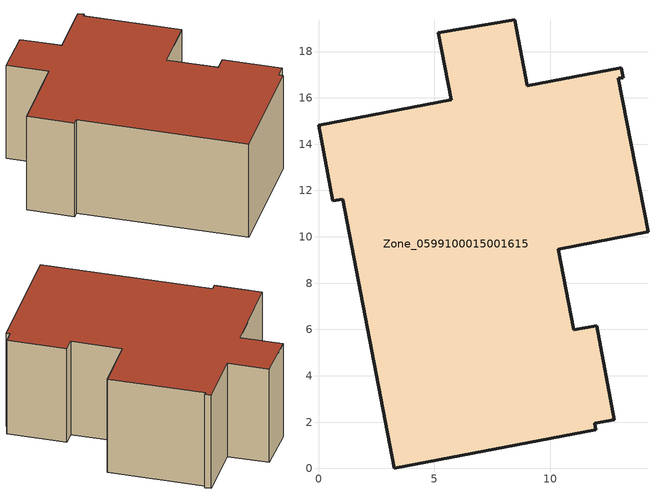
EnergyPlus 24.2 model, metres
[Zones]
Zone_0599100015001615
 floor ground (C_G): 11.03,5.98 12.01,6.16 12.78,2.11 11.92,1.95 11.97,1.66 3.26,0 1.04,11.63 0.62,11.55 0,14.81 5.74,15.91 5.18,18.81 8.47,19.38 9.01,16.53 13.07,17.3 13.15,16.87 12.95,16.85 14.23,10.22 10.36,9.47 z0.72
 wall outside (C_F): 0.62,11.55 1.04,11.63 3.26,0 11.97,1.66 11.92,1.95 12.78,2.11 12.01,6.16 11.03,5.98 10.36,9.47 14.23,10.22 12.95,16.85 13.15,16.87 13.07,17.3 9.01,16.53 8.47,19.38 5.18,18.81 5.74,15.91 0,14.81 0.62,11.55 z0.72:8.04
 roof outside (C_R): 12.95,16.85 13.15,16.87 13.07,17.3 9.01,16.53 8.47,19.38 5.18,18.81 5.74,15.91 0,14.81 0.62,11.55 1.04,11.63 3.26,0 11.97,1.66 11.92,1.95 12.78,2.11 12.01,6.16 11.03,5.98 10.36,9.47 14.23,10.22 z8.04
[BUILDING]
Pand.0599100015001615: North Axis=0; Terrain=City; Loads Convergence Tolerance Value=0.04; Temperature Convergence Tolerance Value=0.4; Solar Distribution=FullExterior; Maximum Number of Warmup Days=25; Minimum Number of Warmup Days=1
[Site:Location]
Rotterdam.The.Hague.AP_ZH_NLD Design_Conditions: Latitude=51.96; Longitude=4.45; Time Zone=1; Elevation=-4.5
[SITE:GROUNDTEMPERATURE:BUILDINGSURFACE]
18, 18, 18, 18, 18, 18, 18, 18, 18, 18, 18, 18
[MATERIAL] Thermal Absorptance=0.9; Solar Absorptance=0.7; Visible Absorptance=0.7
Name | Roughness | Thickness | Conductivity | Density | Specific Heat
G.D.1965 | MediumSmooth | 0.15 | 1 | 540 | 1210
F.D.1965 | Rough | 0.3 | 0.857143 | 1920 | 840
R.D.1965 | MediumRough | 0.2 | 0.08 | 1500 | 1000
[CONSTRUCTION]
C_G: G.D.1965
C_F: F.D.1965
C_R: R.D.1965
[ZONE]
Zone_0599100015001615: Type=1; Multiplier=1; Ceiling Height=Autocalculate; Volume=Autocalculate; Floor Area=autocalculate; Part of Total Floor Area=Yes
[ZONEINFILTRATION:DESIGNFLOWRATE]
Infil_Zone_0599100015001615: Zone or ZoneList or Space or SpaceList=Zone_0599100015001615; Schedule=AlwaysOn; Design Flow Rate Calculation Method=Flow/Area; Flow Rate per Floor Area=0.0042; Constant Term Coefficient=1; Temperature Term Coefficient=0; Velocity Term Coefficient=0; Velocity Squared Term Coefficient=0
[HVACTEMPLATE:ZONE:IDEALLOADSAIRSYSTEM]
Zone_0599100015001615: Maximum Heating Supply Air Temperature=50; Minimum Cooling Supply Air Temperature=13; Maximum Heating Supply Air Humidity Ratio=0.0156; Minimum Cooling Supply Air Humidity Ratio=0.0077; Heating Limit=NoLimit; Cooling Limit=NoLimit; Dehumidification Control Type=ConstantSensibleHeatRatio; Cooling Sensible Heat Ratio=0.7; Dehumidification Setpoint=60; Humidification Control Type=None; Humidification Setpoint=30; Outdoor Air Method=None; Outdoor Air Flow Rate per Person=0.00944; Outdoor Air Flow Rate per Zone Floor Area=0; Outdoor Air Flow Rate per Zone=0; Demand Controlled Ventilation Type=None; Outdoor Air Economizer Type=NoEconomizer; Heat Recovery Type=None; Sensible Heat Recovery Effectiveness=0.7; Latent Heat Recovery Effectiveness=0.65
[ZONECONTROL:THERMOSTAT]
ThermostatControl_Zone_0599100015001615: Zone or ZoneList=Zone_0599100015001615; Control Type Schedule=DualSetpointControlType; Control 1=Thermostat_Zone_0599100015001615; Temperature Difference Between Cutout And Setpoint=0
[THERMOSTATSETPOINT:DUALSETPOINT]
Thermostat_Zone_0599100015001615: Heating Setpoint Temperature Schedule=HeatingSetpoint_Zone_0599100015001615; Cooling Setpoint Temperature Schedule=CoolingSetpoint_Zone_0599100015001615
[SCHEDULE:COMPACT]
HeatingSetpoint_Zone_0599100015001615: Through: 12/31, For: AllDays, Until: 24:00, 21
CoolingSetpoint_Zone_0599100015001615: Through: 12/31, For: AllDays, Until: 24:00, 24
DualSetpointControlType: Through: 12/31, For: AllDays, Until: 24:00, 4
AlwaysOn: Through: 12/31, For: AllDays, Until: 24:00, 1
